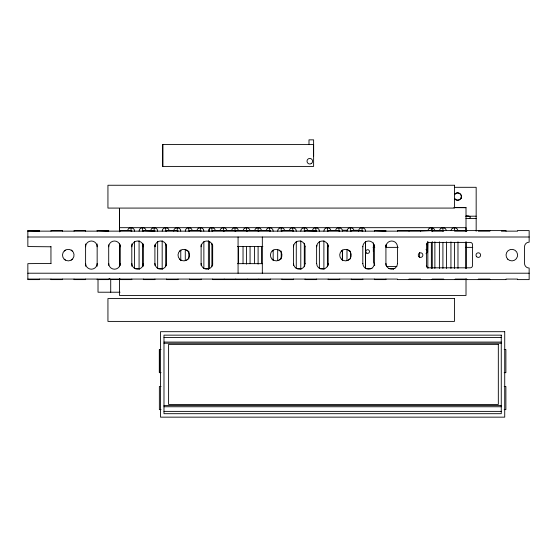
<?xml version="1.0" encoding="UTF-8"?>
<svg xmlns="http://www.w3.org/2000/svg" width="557" height="557" viewBox="0 0 557 557"><rect width="100%" height="100%" fill="white"/><g stroke="black" fill="none" stroke-linecap="round" stroke-linejoin="round"><path stroke-width="0.84" d="M119.49 263.788L119.49 253.881M119.49 249.083L119.49 244.126M161.043 372.654L159.365 372.654L159.365 349.552L161.043 349.552M308.996 144.465L308.996 139.849L313.619 139.849L313.619 166.411L162.762 166.411L162.762 144.465L313.619 144.465L313.619 156.016M238.514 263.656L238.514 246.556M250.065 263.656L250.065 246.556M261.616 263.656L261.616 246.556M373.413 243.743L373.336 251.541M466.014 241.808L466.014 268.474L466.014 242.01M454.463 207.587L466.014 207.65L453.858 207.65M425.987 253.769L427.623 252.14L427.769 241.724M155.104 245.296L154.909 246.786A5.772 5.772 0 0 1 160.681 241.014A5.772 5.772 0 0 1 166.459 246.786M166.459 263.419L166.265 264.916A5.772 5.772 0 0 1 154.909 263.419M316.815 245.296L316.62 246.786A5.772 5.772 0 0 1 322.392 241.014A5.772 5.772 0 0 1 328.17 246.786M328.17 263.419L327.969 264.916A5.772 5.772 0 0 1 316.62 263.419M386.119 245.296L385.924 246.786A5.772 5.772 0 0 1 391.696 241.014A5.772 5.772 0 0 1 397.475 246.786M426.425 266.1L426.425 244.112M461.377 196.551C461.544 200.179 456.155 201.627 454.484 198.396A3.697 3.697 0 0 0 460.061 199.378A3.697 3.697 0 0 0 460.061 193.718A3.697 3.697 0 0 0 454.484 194.699C456.81 190.654 462.825 194.087 461.377 198.278M139.076 231.141C138.93 227.221 145.119 226.441 145.997 230.243M162.178 231.141C162.031 227.221 168.221 226.441 169.091 230.243M173.728 231.141C173.589 226.678 180.9 226.685 180.767 231.141M185.279 231.141C185.133 227.221 191.323 226.441 192.193 230.243M208.381 231.141C208.234 227.221 214.424 226.441 215.294 230.243M277.685 231.141C277.539 227.221 283.722 226.441 284.599 230.243M323.889 231.141C323.742 227.221 329.932 226.441 330.802 230.243M346.99 231.141C346.844 227.221 353.047 226.441 353.904 230.257L358.652 230.292C359.467 226.441 365.719 227.2 365.573 231.141M358.541 231.141L358.652 230.292M300.787 231.141C300.648 227.221 306.823 226.441 307.701 230.243M127.644 230.243C128.521 226.441 134.71 227.221 134.564 231.141M150.745 230.243C151.622 226.441 157.805 227.221 157.666 231.141M196.948 230.243C197.819 226.441 204.008 227.221 203.869 231.141M220.05 230.243C220.823 226.915 226.079 226.915 226.845 230.243M231.601 230.243C232.373 226.915 237.63 226.915 238.396 230.243M243.151 230.243C243.924 226.915 249.174 226.915 249.947 230.243M254.702 230.243C255.475 226.915 260.732 226.915 261.498 230.243M266.253 230.243C267.123 226.441 273.313 227.221 273.174 231.141M289.355 230.243C290.225 226.441 296.415 227.221 296.275 231.141M312.456 230.243C313.326 226.441 319.516 227.221 319.377 231.141M335.558 230.243C336.428 226.441 342.618 227.221 342.471 231.141M427.964 230.243C428.73 226.915 433.994 226.915 434.759 230.243M439.515 230.243C440.281 226.915 445.544 226.915 446.31 230.243M451.066 230.243C451.831 226.915 457.095 226.915 457.861 230.243M64.194 251.019L65.392 250.107M71.164 260.105L72.361 259.193M179.702 251.019L180.9 250.107M186.672 260.105L187.869 259.193M272.108 251.019L273.299 250.107M279.078 260.105L280.275 259.193M341.413 251.019L342.604 250.107M348.383 260.105L349.58 259.193M311.182 163.626L311.767 163.173A2.771 2.771 0 0 0 311.767 159.253L311.182 158.822A2.771 2.771 0 0 0 308.418 158.815L307.833 159.26A2.771 2.771 0 0 0 307.847 163.173L308.418 163.612A2.771 2.771 0 0 0 311.189 163.619M427.504 242.713L428.061 242.476M469.231 218.462C472.747 216.896 467.316 215.009 465.77 216.22L476.165 216.186M27.85 231.141L420.577 231.141L432.128 230.605L432.128 231.141L443.678 231.141L443.678 230.605M50.952 263.419L27.85 263.656L27.85 279.607L39.401 279.607L39.401 279.071M454.505 187.305L476.165 187.305L476.165 231.232M119.49 227.681L466.014 227.681L466.014 231.141L466.014 207.587M342.353 230.243L347.108 230.243M97.155 230.605L108.706 230.605L108.706 231.141L97.155 230.605L97.155 231.141M143.358 230.605L154.909 230.605L154.909 231.141L143.358 230.605L143.358 231.141M305.069 230.605L316.62 230.605L316.62 231.141L305.069 230.605L305.069 231.141M374.374 230.605L385.924 230.605L385.924 231.141L374.374 230.605L374.374 231.141M27.85 237.004L529.15 237.004M237.414 246.556L262.883 246.556M373.065 247.371L374.805 247.371M385.938 247.371L398.192 247.371M465.77 247.371L472.719 247.371M237.581 263.656L262.5 263.656M386.614 266.552L396.939 266.552M139.194 269.372L139.076 268.474L134.564 268.474L134.564 241.557M162.296 269.372L162.178 268.474L157.666 268.474L157.666 241.557M208.499 269.372L208.381 268.474L203.869 268.474L203.869 241.557M300.905 269.372L300.787 268.474L296.275 268.474L296.275 241.557M324.007 269.372L323.889 268.474L319.377 268.474L319.377 241.557M371.972 268.474L365.573 268.474L365.573 241.557M388.675 268.474L394.906 268.474M27.85 273.209L529.15 273.209M27.85 279.071L397.475 279.071L397.475 279.607L506.048 279.607L506.048 279.071L517.599 279.071L517.599 279.607L529.15 279.607L529.15 268.042A4.623 4.623 0 0 1 524.527 263.419L524.527 246.786A4.623 4.623 0 0 1 529.15 242.17L529.15 230.605L517.599 230.605L517.599 231.141L501.425 231.141L501.425 230.605M109.269 278.584L110.718 279.51L120.284 279.51M120.04 292.216L98.018 292.216L98.018 279.705M163.981 337.451L501.265 337.451M163.981 342.075L501.265 342.075M163.981 343.23L501.265 343.23M504.203 349.552L505.881 349.552L505.881 372.654L504.203 372.654M161.043 386.509L159.365 386.509L159.365 409.611L161.043 409.611M504.203 386.509L505.881 386.509L505.881 409.611L504.203 409.611M163.981 405.6L501.265 405.6M163.981 406.756L501.265 406.756M163.981 411.379L501.265 411.379M465.944 218.448L476.165 218.497M50.952 246.786L27.85 246.556L27.85 230.605L39.401 230.605L39.401 231.141L27.85 230.821M425.987 249.306L427.386 250.385L427.699 251.541M428.061 267.736L427.024 267.137M348.383 250.107L349.58 251.019M341.413 259.193A5.772 5.772 0 0 0 351.07 256.603A5.772 5.772 0 0 0 343.996 249.529A5.772 5.772 0 0 0 341.413 259.193L342.604 260.105M279.078 250.107L280.275 251.019M272.108 259.193A5.772 5.772 0 0 0 281.765 256.603A5.772 5.772 0 0 0 274.698 249.529A5.772 5.772 0 0 0 272.108 259.193L273.299 260.105M186.672 250.107L187.869 251.019M179.702 259.193A5.772 5.772 0 0 0 189.366 256.603A5.772 5.772 0 0 0 182.292 249.529A5.772 5.772 0 0 0 179.702 259.193L180.9 260.105M71.164 250.107L72.361 251.019M64.194 259.193A5.772 5.772 0 0 0 73.858 256.603A5.772 5.772 0 0 0 66.784 249.529A5.772 5.772 0 0 0 64.194 259.193L65.392 260.105M374.764 265.202L373.413 261.936L373.413 242.88M393.193 268.474L393.312 269.372M457.979 241.808L457.979 268.474M446.429 241.808L446.429 268.474M506.048 231.141L506.048 230.605L397.475 230.605L397.475 231.141M489.875 230.605L489.875 231.141L478.324 231.141L478.324 230.605M489.875 279.607L489.875 279.071L478.324 279.071L478.324 279.607M466.773 230.605L466.773 231.141L455.222 231.141L455.222 230.605M466.773 279.607L466.773 279.071L455.222 279.071L455.222 279.607M466.014 278.911L466.014 295.433L119.49 295.433L119.49 278.396M454.463 227.681L454.463 231.148M454.463 242.434L454.463 268.467M450.94 241.808L450.94 268.474M443.678 279.607L443.678 279.071L432.128 279.071L432.128 279.607M442.912 227.681L442.912 231.148M442.912 242.434L442.912 268.467M439.389 241.808L439.389 268.474M434.878 241.808L434.878 268.474M432.274 227.792L432.274 231.246M432.274 241.606L432.274 268.37M431.362 227.681L431.362 231.148M431.362 242.434L431.362 268.467M427.839 241.808L427.839 268.474M420.577 230.605L420.577 231.141M420.577 279.607L420.577 279.071L409.026 279.071L409.026 279.607M419.616 252.405L419.616 257.606M409.026 230.605L409.026 231.141M397.475 246.556L397.475 263.656M385.924 244.822L385.924 265.39M385.924 279.071L385.924 279.607L374.374 279.607L374.374 279.071M374.374 244.822L374.374 265.39M365.455 242.42L365.455 268.502M362.823 231.141L362.823 230.605L351.272 230.605L351.272 231.141M362.823 246.556L362.823 263.656M362.823 279.071L362.823 279.607L351.272 279.607L351.272 279.071M362.057 227.681L362.057 231.148M350.506 227.681L350.506 231.148M350.506 251.11L350.506 258.921M346.99 249.369L346.99 260.662M342.471 250.239L342.471 260.662M342.353 250.239L342.353 260.676M339.721 231.141L339.721 230.605L328.17 230.605L328.17 231.141M339.721 279.071L339.721 279.607L328.17 279.607L328.17 279.071M338.955 227.681L338.955 231.148M328.17 244.822L328.17 265.39M327.405 227.681L327.405 231.148M327.405 243.298L327.405 266.733M323.889 240.687L323.889 268.474M316.62 246.556L316.62 263.656M316.62 279.071L316.62 279.607L305.069 279.607L305.069 279.071M315.854 227.681L315.854 231.148M305.069 246.556L305.069 263.656M304.303 227.681L304.303 231.148M304.303 243.298L304.303 266.733M300.787 240.687L300.787 268.474M293.518 231.141L293.518 230.605L281.967 230.605L281.967 231.141M293.518 244.822L293.518 265.39M293.518 279.071L293.518 279.607L281.967 279.607L281.967 279.071M292.752 227.681L292.752 231.148M281.201 227.681L281.201 231.148M281.201 251.11L281.201 258.921M277.685 249.376L277.685 260.662M273.174 250.239L273.174 260.662M270.417 231.141L270.417 230.605L212.663 230.605L212.663 231.141M270.417 279.071L270.417 279.607L212.663 279.607L212.663 279.071M269.651 227.681L269.651 231.148M262.326 237.004L262.326 273.209M258.866 230.605L258.866 231.141M258.866 279.071L258.866 279.607M258.1 227.681L258.1 231.148M258.1 246.772L258.1 264.129M254.584 246.556L254.584 263.656M247.315 230.605L247.315 231.141M247.315 279.071L247.315 279.607M246.549 227.681L246.549 231.148M246.549 246.772L246.549 264.129M243.033 246.556L243.033 263.656M238.076 237.004L238.076 273.209M235.764 230.605L235.764 231.141M235.764 279.071L235.764 279.607M234.998 227.681L234.998 231.148M224.213 230.605L224.213 231.141M224.213 279.071L224.213 279.607M223.448 227.681L223.448 231.148M212.663 245.052L212.663 265.16M211.897 227.681L211.897 231.148M211.897 243.298L211.897 266.733M209.411 228.69L209.411 231.28M209.411 241.62L209.411 268.335M208.381 240.694L208.381 268.474M201.112 231.141L201.112 230.605L189.561 230.605L189.561 231.141M201.112 244.822L201.112 265.39M201.112 279.071L201.112 279.607L189.561 279.607L189.561 279.071M200.346 227.681L200.346 231.148M188.795 227.681L188.795 231.148M188.795 251.11L188.795 258.921M185.279 249.376L185.279 260.662M180.767 250.239L180.767 260.662M178.01 231.141L178.01 230.605L166.459 230.605L166.459 231.141M178.01 279.071L178.01 279.607L166.459 279.607L166.459 279.071M177.244 227.681L177.244 231.148M166.459 244.822L166.459 265.39M165.694 227.681L165.694 231.148M165.694 243.298L165.694 266.733M162.762 144.465L162.762 166.411M162.178 240.694L162.178 268.474M159.365 349.552L159.365 372.654M154.909 244.822L154.909 265.39M154.909 279.071L154.909 279.607L143.358 279.607L143.358 279.071M154.143 227.681L154.143 231.148M143.358 243.952L143.358 266.26M142.592 227.681L142.592 231.148M142.592 243.298L142.592 266.733M139.076 240.694L139.076 268.474M131.807 231.141L131.807 230.605L120.256 230.605L120.256 231.141M131.807 243.952L131.807 266.26M131.807 279.071L131.807 279.607L120.256 279.607L120.256 279.071M131.041 227.681L131.041 231.148M120.256 244.822L120.256 265.39M119.49 243.298L119.49 266.74M110.718 279.51L110.718 292.216M108.706 244.822L108.706 265.39M108.706 279.071L108.706 279.607L97.155 279.607L97.155 279.071M97.155 243.952L97.155 266.26M85.604 231.141L85.604 230.605L74.053 230.605L74.053 231.141M85.604 243.952L85.604 266.26M85.604 279.071L85.604 279.607L74.053 279.607L74.053 279.071M62.502 231.141L62.502 230.605L50.952 230.605L50.952 231.141M62.502 279.071L62.502 279.607L50.952 279.607L50.952 279.071M50.952 246.556L50.952 263.656M397.475 263.419A5.772 5.772 0 0 1 391.696 269.198A5.772 5.772 0 0 1 385.924 263.419M426.349 244.711A2.312 2.312 0 0 1 428.66 242.399L470.24 242.399A2.312 2.312 0 0 1 472.552 244.711L472.552 265.501A2.312 2.312 0 0 1 470.24 267.813L428.66 267.813A2.312 2.312 0 0 1 426.349 265.501M374.374 263.419A5.772 5.772 0 0 1 368.595 269.198A5.772 5.772 0 0 1 362.823 263.419M362.823 246.786A5.772 5.772 0 0 1 368.595 241.014A5.772 5.772 0 0 1 374.374 246.786M293.518 246.786A5.772 5.772 0 0 1 299.29 241.014A5.772 5.772 0 0 1 305.069 246.786M305.069 263.419A5.772 5.772 0 0 1 299.29 269.198A5.772 5.772 0 0 1 293.518 263.419M212.663 263.419A5.772 5.772 0 0 1 206.884 269.198A5.772 5.772 0 0 1 201.112 263.419M201.112 246.786A5.772 5.772 0 0 1 206.884 241.014A5.772 5.772 0 0 1 212.663 246.786M131.807 246.786A5.772 5.772 0 0 1 137.579 241.014A5.772 5.772 0 0 1 143.358 246.786M143.358 263.419A5.772 5.772 0 0 1 137.579 269.198A5.772 5.772 0 0 1 131.807 263.419M120.256 263.419A5.772 5.772 0 0 1 114.477 269.198A5.772 5.772 0 0 1 108.706 263.419M108.706 246.786A5.772 5.772 0 0 1 114.477 241.014A5.772 5.772 0 0 1 120.256 246.786M85.604 246.786A5.772 5.772 0 0 1 91.376 241.014A5.772 5.772 0 0 1 97.155 246.786M97.155 263.419A5.772 5.772 0 0 1 91.376 269.198A5.772 5.772 0 0 1 85.604 263.419M119.49 208.429L119.49 231.768L119.49 208.415M454.463 185.251L107.94 185.251L107.94 208.081L454.463 208.081L454.463 185.251M454.463 298.573L107.94 298.573L107.94 321.403L454.463 321.403L454.463 298.573M504.726 331.687L160.513 331.687L160.513 417.151L504.726 417.151L504.726 331.687M501.265 335.154L163.981 335.147L163.981 413.691L501.265 413.691L501.265 335.147M498.327 344.386L168.604 344.386L168.604 404.445L498.327 404.445L498.327 344.386M366.708 253.143A1.845 1.845 0 0 0 369.486 251.541A1.845 1.845 0 0 0 366.708 249.94A1.845 1.845 0 0 0 366.708 253.143M476.695 256.742A2.312 2.312 0 0 0 480.559 255.705A2.312 2.312 0 0 0 477.732 252.871A2.312 2.312 0 0 0 476.695 256.742M418.941 256.742A2.312 2.312 0 0 0 422.805 255.705A2.312 2.312 0 0 0 419.978 252.871A2.312 2.312 0 0 0 418.941 256.742M507.74 259.193A5.772 5.772 0 0 0 517.404 256.603A5.772 5.772 0 0 0 510.33 249.529A5.772 5.772 0 0 0 507.74 259.193"/></g></svg>
